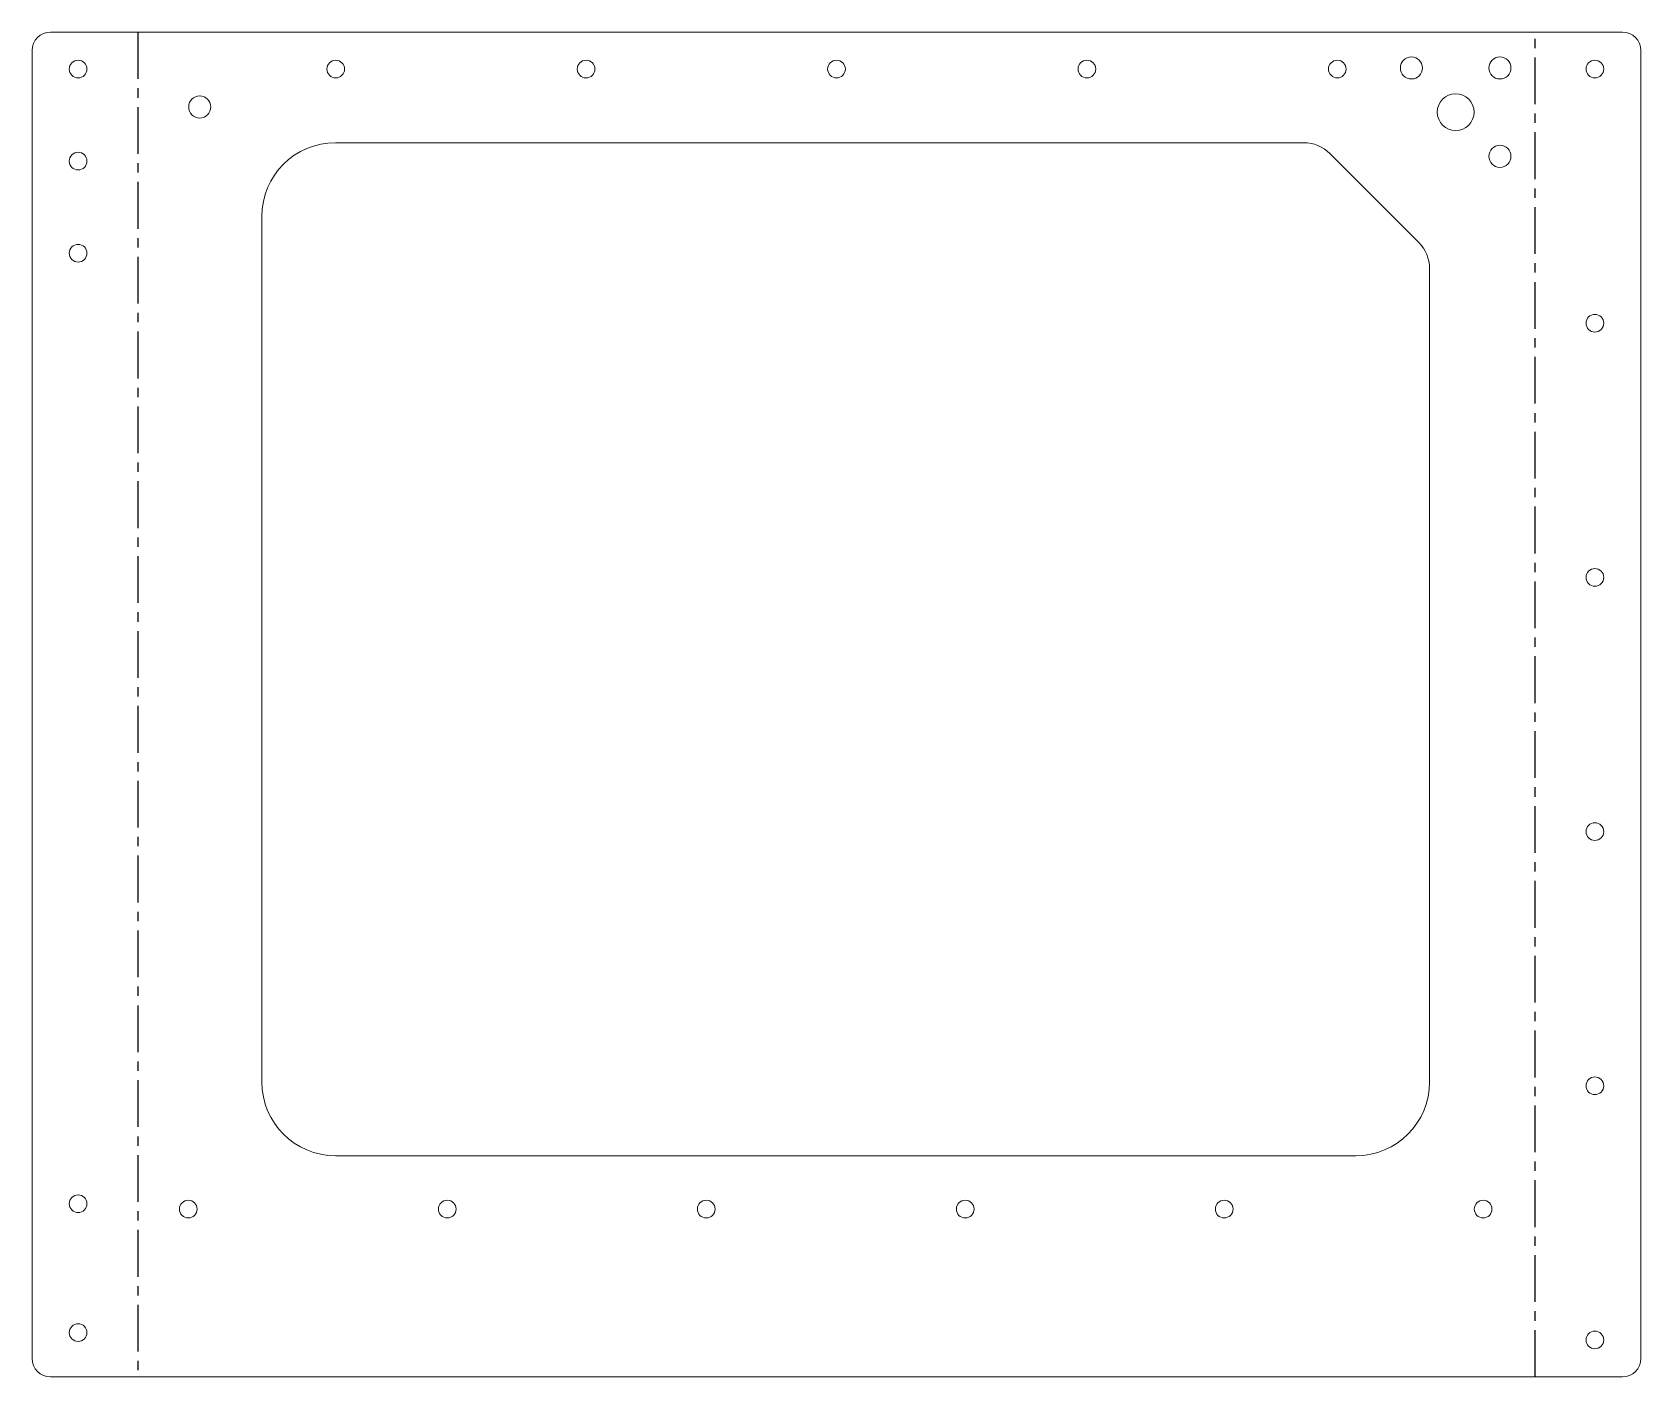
# Model space of a CAD drawing. Header units: millimetres. Extents: x -218 to 218, y 0 to 365.
import ezdxf

# ---------------------------------------------------------------- set-up
doc = ezdxf.new("R2010")
doc.units = ezdxf.units.MM
doc.linetypes.add('CENTERX2', pattern=[20.32, 12.7, -2.54, 2.54, -2.54])

msp = doc.modelspace()

# ---------------------------------------------------------------- linework, layer by layer
at = {"color": 7, "linetype": 'Continuous', "lineweight": 15}
for p, q in [((-213.32, 365), (213.32, 365)), ((-218.32, 360), (-218.32, 5)), ((218.32, 5), (218.32, 360)), ((-135.98, 335), (126.84, 335)), ((133.91, 332.07), (158.05, 307.93)), ((-155.98, 80), (-155.98, 315)), ((160.98, 300.86), (160.98, 80)), ((140.98, 60), (-135.98, 60)), ((213.32, 0), (-213.32, 0))]:
    msp.add_line(p, q, dxfattribs=at)
at = {"color": 7, "linetype": 'CENTERX2'}
for p, q in [((-189.65, 365), (-189.65, 0)), ((189.65, 0), (189.65, 365))]:
    msp.add_line(p, q, dxfattribs=at)
at = {"color": 7, "linetype": 'Continuous', "lineweight": 15}
for centre, radius in [((156.06, 355.3), 3), ((180.06, 355.3), 3), ((-205.84, 355), 2.4), ((-135.94, 355), 2.4), ((-67.97, 355), 2.4), ((0, 355), 2.4), ((67.97, 355), 2.4), ((135.94, 355), 2.4), ((205.84, 355), 2.4), ((-172.84, 344.7), 3), ((168.06, 343.3), 5), ((-205.84, 330), 2.4), ((180.06, 331.3), 3), ((-205.84, 305), 2.4), ((205.84, 286), 2.4), ((205.84, 217), 2.4), ((205.84, 148), 2.4), ((205.84, 79), 2.4), ((-205.84, 47), 2.4), ((-175.94, 45.53), 2.4), ((-105.65, 45.53), 2.4), ((-35.36, 45.53), 2.4), ((34.94, 45.53), 2.4), ((105.23, 45.53), 2.4), ((175.52, 45.53), 2.4), ((-205.84, 12), 2.4), ((205.84, 10), 2.4)]:
    msp.add_circle(centre, radius, dxfattribs=at)
for centre, radius, start, end in [((-213.32, 360), 5, 90, 180), ((213.32, 360), 5, 0, 90), ((-135.98, 315), 20, 90, 180), ((126.84, 325), 10, 45, 90), ((150.98, 300.86), 10, 0, 45), ((-135.98, 80), 20, 180, 270), ((140.98, 80), 20, 270, 0), ((-213.32, 5), 5, 180, 270), ((213.32, 5), 5, 270, 0)]:
    msp.add_arc(centre, radius, start, end, dxfattribs=at)

doc.saveas('drawing.dxf')
